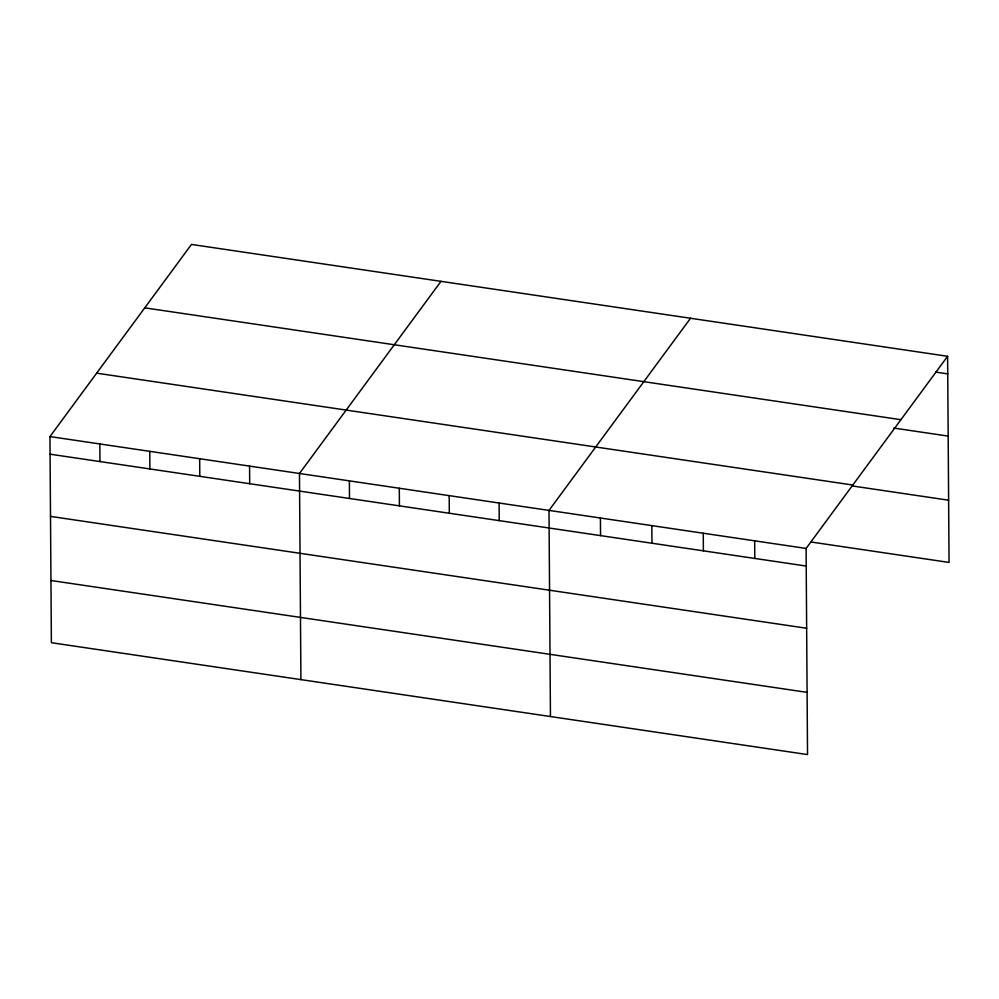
<?xml version="1.0" encoding="UTF-8"?>
<svg xmlns="http://www.w3.org/2000/svg" width="999" height="999" viewBox="0 0 999 999"><rect width="100%" height="100%" fill="white"/><g stroke="black" fill="none" stroke-linecap="round" stroke-linejoin="round"><path stroke-width="1.5" d="M947.614 356.293L806.093 548.439L807.529 754.57L51.386 642.707L49.95 436.575L191.471 244.43L947.614 356.293L949.05 562.425L811.438 542.057M440.996 281.343L299.475 473.489L300.911 679.632M690.521 318.256L549 510.414L550.449 716.545M935.638 372.09L947.739 373.888M144.768 307.842L900.911 419.692M893.73 428.047L948.163 436.101M96.653 373.164L852.796 485.027M851.835 485.889L948.613 500.199M49.95 436.575L806.093 548.439M50.075 454.183L806.218 566.046M50.512 516.396L806.655 628.259M50.949 580.494L807.092 692.357M754.67 540.834L754.794 558.429M703.259 533.229L703.383 550.824M651.835 525.624L651.96 543.219M600.424 518.019L600.549 535.614M499.1 503.021L499.225 520.629M449.188 495.641L449.313 513.236M399.288 488.261L399.413 505.856M349.388 480.881L349.5 498.476M249.575 466.108L249.7 483.703M199.663 458.728L199.788 476.323M149.763 451.348L149.887 468.943M99.85 443.968L99.975 461.563"/></g></svg>
